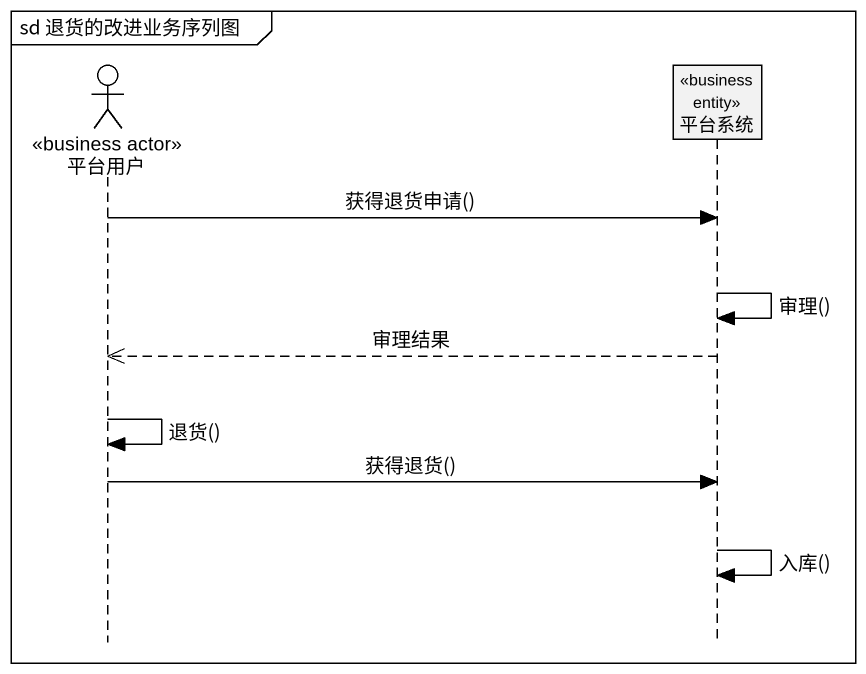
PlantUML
@startuml
mainframe sd 退货的改进业务序列图
hide footbox
actor 平台用户 <<business actor>>
participant 平台系统 <<business entity>>

平台用户 -> 平台系统 : 获得退货申请()
平台系统 -> 平台系统 : 审理()
平台系统 -->> 平台用户 : 审理结果
平台用户 -> 平台用户 : 退货()
平台用户 -> 平台系统 : 获得退货()
平台系统 -> 平台系统 : 入库()
@enduml
